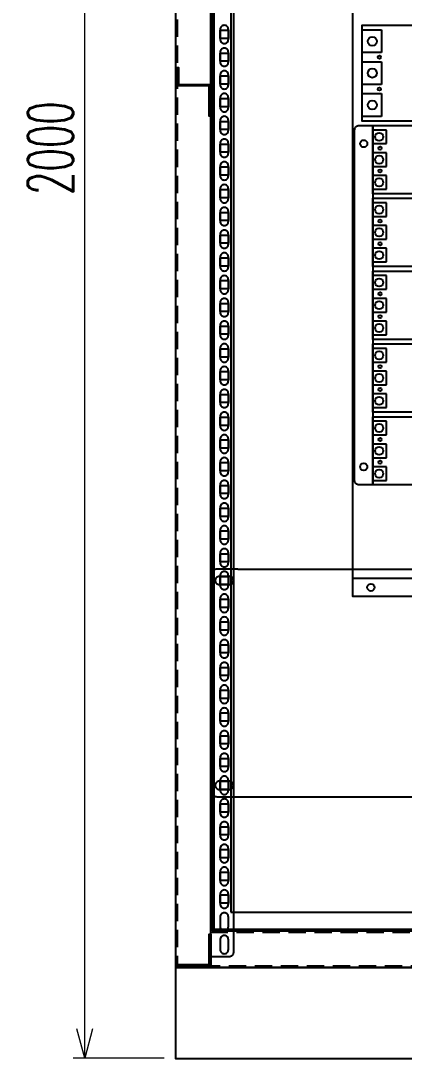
# Model space of a CAD drawing. Header units: millimetres. Extents: x 173893 to 258446, y -176540 to -123824.
# Drawn here: x 187391 to 187813, y -152545 to -151404 of the extents above; entities that cross this region are included whole.
import ezdxf

# ---------------------------------------------------------------- set-up
doc = ezdxf.new("R2010")
doc.units = ezdxf.units.MM
doc.header["$LTSCALE"] = 3
doc.linetypes.add('HIDDEN', pattern=[9.525, 6.35, -3.175])
doc.layers.add('@.VISIBLE', color=7, linetype='Continuous')
doc.layers.add('dim', color=7, linetype='Continuous')
doc.styles.add('Ann_w01', font='romans.shx', dxfattribs={"width": 0.6, "bigfont": 'chineset.shx'})
doc.dimstyles.new('Dim 01_SC25', dxfattribs={"dimscale": 25, "dimtxt": 2, "dimasz": 1.3, "dimexe": 0.5, "dimexo": 0.5, "dimgap": 0.5, "dimtad": 1, "dimdec": 1, "dimzin": 12, "dimdsep": 46, "dimtxsty": 'Ann_w01', "dimblk": 'OPEN30', "dimcen": 1.5, "dimclrd": 6, "dimclre": 6, "dimclrt": 3, "dimadec": 1, "dimazin": 3, "dimtm": 1e-09, "dimtfac": 1, "dimtdec": 1, "dimtix": 1, "dimtmove": 0, "dimatfit": 3, "dimldrblk": 'OPEN30', "dimfxl": 1, "dimtolj": 1, "dimlwd": 0, "dimlwe": 0, "dimarcsym": 0})

# ---------------------------------------------------------------- blocks, each defined once
blk = doc.blocks.new('_Open30')
at = {"color": 0, "linetype": 'ByBlock', "lineweight": -2}
for p, q in [((-1, 0.268), (0, 0)), ((0, 0), (-1, -0.268)), ((0, 0), (-1, 0))]:
    blk.add_line(p, q, dxfattribs=at)
blk = doc.blocks.new('*D165')
at = {"layer": 'Defpoints', "color": 0, "transparency": 16777216}
for p in [(187561.3, -152543.9), (188561.3, -152543.9), (187561.3, -152643.9)]:
    blk.add_point(p, dxfattribs=at)
at = {"layer": 'dim', "color": 6, "lineweight": 0, "transparency": 16777216}
for p, q in [((187561.3, -152556.4), (187561.3, -152656.4)), ((188561.3, -152556.4), (188561.3, -152656.4)), ((188528.8, -152643.9), (187593.8, -152643.9))]:
    blk.add_line(p, q, dxfattribs=at)
at = {"layer": 'dim', "color": 6, "lineweight": 0, "transparency": 16777216, "xscale": 32.5, "yscale": 32.5, "zscale": 32.5, "rotation": 180}
blk.add_blockref('_Open30', (187561.3, -152643.9), dxfattribs=at)
at = {"layer": 'dim', "color": 6, "lineweight": 0, "transparency": 16777216, "xscale": 32.5, "yscale": 32.5, "zscale": 32.5}
blk.add_blockref('_Open30', (188561.3, -152643.9), dxfattribs=at)
at = {"layer": 'dim', "color": 3, "transparency": 16777216, "insert": (188061.3, -152606.4), "char_height": 50, "attachment_point": 5, "style": 'Ann_w01'}
blk.add_mtext('\\A1;1000', dxfattribs=at)
blk = doc.blocks.new('*D166')
at = {"layer": 'Defpoints', "color": 0, "transparency": 16777216}
for p in [(187461.3, -150543.9), (187561.3, -150543.9), (187561.3, -152543.9)]:
    blk.add_point(p, dxfattribs=at)
at = {"layer": 'dim', "color": 6, "lineweight": 0, "transparency": 16777216}
for p, q in [((187548.8, -150543.9), (187448.8, -150543.9)), ((187461.3, -152511.4), (187461.3, -150576.4)), ((187548.8, -152543.9), (187448.8, -152543.9))]:
    blk.add_line(p, q, dxfattribs=at)
at = {"layer": 'dim', "color": 6, "lineweight": 0, "transparency": 16777216, "xscale": 32.5, "yscale": 32.5, "zscale": 32.5}
for p, rotation in [((187461.3, -150543.9), 90), ((187461.3, -152543.9), 270)]:
    blk.add_blockref('_Open30', p, dxfattribs=dict(at, rotation=rotation))
at = {"layer": 'dim', "color": 3, "transparency": 16777216, "insert": (187423.8, -151543.9), "char_height": 50, "attachment_point": 5, "rotation": 90, "style": 'Ann_w01'}
blk.add_mtext('\\A1;2000', dxfattribs=at)
blk = doc.blocks.new('Oval 20x9')
at = {"layer": '@.VISIBLE', "color": 2}
blk.add_lwpolyline([(-5.5, -4.5), (5.5, -4.5, 0.414214), (10, 0), (10, 0, 0.414214), (5.5, 4.5), (-5.5, 4.5, 0.414214), (-10, 0), (-10, 0, 0.414214)], format="xyb", close=True, dxfattribs=at)

msp = doc.modelspace()

# ---------------------------------------------------------------- linework, layer by layer
for points in [[(187561.33, -152443.95), (188561.33, -152443.95), (188561.33, -150543.95), (187561.33, -150543.95)], [(187601.33, -152403.95), (188521.33, -152403.95), (188521.33, -150583.95), (187601.33, -150583.95)], [(187610.33, -151414.45), (187619.33, -151414.45), (187619.33, -151423.45), (187610.33, -151423.45)], [(187610.33, -151439.45), (187619.33, -151439.45), (187619.33, -151448.45), (187610.33, -151448.45)], [(187610.33, -151464.45), (187619.33, -151464.45), (187619.33, -151473.45), (187610.33, -151473.45)], [(187610.33, -151489.45), (187619.33, -151489.45), (187619.33, -151498.45), (187610.33, -151498.45)], [(187610.33, -151514.45), (187619.33, -151514.45), (187619.33, -151523.45), (187610.33, -151523.45)], [(187610.33, -151539.45), (187619.33, -151539.45), (187619.33, -151548.45), (187610.33, -151548.45)], [(187610.33, -151564.45), (187619.33, -151564.45), (187619.33, -151573.45), (187610.33, -151573.45)], [(187610.33, -151589.45), (187619.33, -151589.45), (187619.33, -151598.45), (187610.33, -151598.45)], [(187610.33, -151614.45), (187619.33, -151614.45), (187619.33, -151623.45), (187610.33, -151623.45)], [(187610.33, -151639.45), (187619.33, -151639.45), (187619.33, -151648.45), (187610.33, -151648.45)], [(187610.33, -151664.45), (187619.33, -151664.45), (187619.33, -151673.45), (187610.33, -151673.45)], [(187610.33, -151689.45), (187619.33, -151689.45), (187619.33, -151698.45), (187610.33, -151698.45)], [(187610.33, -151714.45), (187619.33, -151714.45), (187619.33, -151723.45), (187610.33, -151723.45)], [(187610.33, -151739.45), (187619.33, -151739.45), (187619.33, -151748.45), (187610.33, -151748.45)], [(187610.33, -151764.45), (187619.33, -151764.45), (187619.33, -151773.45), (187610.33, -151773.45)], [(187610.33, -151789.45), (187619.33, -151789.45), (187619.33, -151798.45), (187610.33, -151798.45)], [(187610.33, -151814.45), (187619.33, -151814.45), (187619.33, -151823.45), (187610.33, -151823.45)], [(187610.33, -151839.45), (187619.33, -151839.45), (187619.33, -151848.45), (187610.33, -151848.45)], [(187610.33, -151864.45), (187619.33, -151864.45), (187619.33, -151873.45), (187610.33, -151873.45)], [(187610.33, -151889.45), (187619.33, -151889.45), (187619.33, -151898.45), (187610.33, -151898.45)], [(187610.33, -151914.45), (187619.33, -151914.45), (187619.33, -151923.45), (187610.33, -151923.45)], [(187610.33, -151939.45), (187619.33, -151939.45), (187619.33, -151948.45), (187610.33, -151948.45)], [(187610.33, -151964.45), (187619.33, -151964.45), (187619.33, -151973.45), (187610.33, -151973.45)], [(187610.33, -151989.45), (187619.33, -151989.45), (187619.33, -151998.45), (187610.33, -151998.45)], [(187610.33, -152014.45), (187619.33, -152014.45), (187619.33, -152023.45), (187610.33, -152023.45)], [(187610.33, -152039.45), (187619.33, -152039.45), (187619.33, -152048.45), (187610.33, -152048.45)], [(187610.33, -152064.45), (187619.33, -152064.45), (187619.33, -152073.45), (187610.33, -152073.45)], [(187610.33, -152089.45), (187619.33, -152089.45), (187619.33, -152098.45), (187610.33, -152098.45)], [(187610.33, -152114.45), (187619.33, -152114.45), (187619.33, -152123.45), (187610.33, -152123.45)], [(187610.33, -152139.45), (187619.33, -152139.45), (187619.33, -152148.45), (187610.33, -152148.45)], [(187610.33, -152164.45), (187619.33, -152164.45), (187619.33, -152173.45), (187610.33, -152173.45)], [(187610.33, -152189.45), (187619.33, -152189.45), (187619.33, -152198.45), (187610.33, -152198.45)], [(187610.33, -152214.45), (187619.33, -152214.45), (187619.33, -152223.45), (187610.33, -152223.45)], [(187610.33, -152239.45), (187619.33, -152239.45), (187619.33, -152248.45), (187610.33, -152248.45)], [(187610.33, -152264.45), (187619.33, -152264.45), (187619.33, -152273.45), (187610.33, -152273.45)], [(187610.33, -152289.45), (187619.33, -152289.45), (187619.33, -152298.45), (187610.33, -152298.45)], [(187610.33, -152314.45), (187619.33, -152314.45), (187619.33, -152323.45), (187610.33, -152323.45)], [(187610.33, -152339.45), (187619.33, -152339.45), (187619.33, -152348.45), (187610.33, -152348.45)], [(187610.33, -152364.45), (187619.33, -152364.45), (187619.33, -152373.45), (187610.33, -152373.45)], [(188561.33, -152443.95), (187561.33, -152443.95), (187561.33, -152543.95), (188561.33, -152543.95)]]:
    msp.add_lwpolyline(points, close=True)
at = {"linetype": 'HIDDEN'}
for points in [[(187562.83, -152442.45), (188559.83, -152442.45), (188559.83, -150545.45), (187562.83, -150545.45)], [(187599.83, -152405.45), (188522.83, -152405.45), (188522.83, -150582.45), (187599.83, -150582.45)]]:
    msp.add_lwpolyline(points, close=True, dxfattribs=at)
at = {"color": 151}
for points in [[(187599.83, -150555.45), (187619.83, -150555.45, -0.4142136), (187624.83, -150560.45), (187624.83, -152427.45, -0.4142136), (187619.83, -152432.45), (187599.83, -152432.45)], [(187610.33, -151413.45), (187610.33, -151424.45, 0.4142136), (187614.83, -151428.95), (187614.83, -151428.95, 0.4142136), (187619.33, -151424.45), (187619.33, -151413.45, 0.4142136), (187614.83, -151408.95), (187614.83, -151408.95, 0.4142136)], [(187610.33, -151438.45), (187610.33, -151449.45, 0.4142136), (187614.83, -151453.95), (187614.83, -151453.95, 0.4142136), (187619.33, -151449.45), (187619.33, -151438.45, 0.4142136), (187614.83, -151433.95), (187614.83, -151433.95, 0.4142136)], [(187610.33, -151463.45), (187610.33, -151474.45, 0.4142136), (187614.83, -151478.95), (187614.83, -151478.95, 0.4142136), (187619.33, -151474.45), (187619.33, -151463.45, 0.4142136), (187614.83, -151458.95), (187614.83, -151458.95, 0.4142136)], [(187610.33, -151488.45), (187610.33, -151499.45, 0.4142136), (187614.83, -151503.95), (187614.83, -151503.95, 0.4142136), (187619.33, -151499.45), (187619.33, -151488.45, 0.4142136), (187614.83, -151483.95), (187614.83, -151483.95, 0.4142136)], [(187610.33, -151513.45), (187610.33, -151524.45, 0.4142136), (187614.83, -151528.95), (187614.83, -151528.95, 0.4142136), (187619.33, -151524.45), (187619.33, -151513.45, 0.4142136), (187614.83, -151508.95), (187614.83, -151508.95, 0.4142136)], [(187610.33, -151538.45), (187610.33, -151549.45, 0.4142136), (187614.83, -151553.95), (187614.83, -151553.95, 0.4142136), (187619.33, -151549.45), (187619.33, -151538.45, 0.4142136), (187614.83, -151533.95), (187614.83, -151533.95, 0.4142136)], [(187610.33, -151563.45), (187610.33, -151574.45, 0.4142136), (187614.83, -151578.95), (187614.83, -151578.95, 0.4142136), (187619.33, -151574.45), (187619.33, -151563.45, 0.4142136), (187614.83, -151558.95), (187614.83, -151558.95, 0.4142136)], [(187610.33, -151588.45), (187610.33, -151599.45, 0.4142136), (187614.83, -151603.95), (187614.83, -151603.95, 0.4142136), (187619.33, -151599.45), (187619.33, -151588.45, 0.4142136), (187614.83, -151583.95), (187614.83, -151583.95, 0.4142136)], [(187610.33, -151613.45), (187610.33, -151624.45, 0.4142136), (187614.83, -151628.95), (187614.83, -151628.95, 0.4142136), (187619.33, -151624.45), (187619.33, -151613.45, 0.4142136), (187614.83, -151608.95), (187614.83, -151608.95, 0.4142136)], [(187610.33, -151638.45), (187610.33, -151649.45, 0.4142136), (187614.83, -151653.95), (187614.83, -151653.95, 0.4142136), (187619.33, -151649.45), (187619.33, -151638.45, 0.4142136), (187614.83, -151633.95), (187614.83, -151633.95, 0.4142136)], [(187610.33, -151663.45), (187610.33, -151674.45, 0.4142136), (187614.83, -151678.95), (187614.83, -151678.95, 0.4142136), (187619.33, -151674.45), (187619.33, -151663.45, 0.4142136), (187614.83, -151658.95), (187614.83, -151658.95, 0.4142136)], [(187610.33, -151688.45), (187610.33, -151699.45, 0.4142136), (187614.83, -151703.95), (187614.83, -151703.95, 0.4142136), (187619.33, -151699.45), (187619.33, -151688.45, 0.4142136), (187614.83, -151683.95), (187614.83, -151683.95, 0.4142136)], [(187610.33, -151713.45), (187610.33, -151724.45, 0.4142136), (187614.83, -151728.95), (187614.83, -151728.95, 0.4142136), (187619.33, -151724.45), (187619.33, -151713.45, 0.4142136), (187614.83, -151708.95), (187614.83, -151708.95, 0.4142136)], [(187610.33, -151738.45), (187610.33, -151749.45, 0.4142136), (187614.83, -151753.95), (187614.83, -151753.95, 0.4142136), (187619.33, -151749.45), (187619.33, -151738.45, 0.4142136), (187614.83, -151733.95), (187614.83, -151733.95, 0.4142136)], [(187610.33, -151763.45), (187610.33, -151774.45, 0.4142136), (187614.83, -151778.95), (187614.83, -151778.95, 0.4142136), (187619.33, -151774.45), (187619.33, -151763.45, 0.4142136), (187614.83, -151758.95), (187614.83, -151758.95, 0.4142136)], [(187610.33, -151788.45), (187610.33, -151799.45, 0.4142136), (187614.83, -151803.95), (187614.83, -151803.95, 0.4142136), (187619.33, -151799.45), (187619.33, -151788.45, 0.4142136), (187614.83, -151783.95), (187614.83, -151783.95, 0.4142136)], [(187610.33, -151813.45), (187610.33, -151824.45, 0.4142136), (187614.83, -151828.95), (187614.83, -151828.95, 0.4142136), (187619.33, -151824.45), (187619.33, -151813.45, 0.4142136), (187614.83, -151808.95), (187614.83, -151808.95, 0.4142136)], [(187610.33, -151838.45), (187610.33, -151849.45, 0.4142136), (187614.83, -151853.95), (187614.83, -151853.95, 0.4142136), (187619.33, -151849.45), (187619.33, -151838.45, 0.4142136), (187614.83, -151833.95), (187614.83, -151833.95, 0.4142136)], [(187610.33, -151863.45), (187610.33, -151874.45, 0.4142136), (187614.83, -151878.95), (187614.83, -151878.95, 0.4142136), (187619.33, -151874.45), (187619.33, -151863.45, 0.4142136), (187614.83, -151858.95), (187614.83, -151858.95, 0.4142136)], [(187610.33, -151888.45), (187610.33, -151899.45, 0.4142136), (187614.83, -151903.95), (187614.83, -151903.95, 0.4142136), (187619.33, -151899.45), (187619.33, -151888.45, 0.4142136), (187614.83, -151883.95), (187614.83, -151883.95, 0.4142136)], [(187610.33, -151913.45), (187610.33, -151924.45, 0.4142136), (187614.83, -151928.95), (187614.83, -151928.95, 0.4142136), (187619.33, -151924.45), (187619.33, -151913.45, 0.4142136), (187614.83, -151908.95), (187614.83, -151908.95, 0.4142136)], [(187610.33, -151938.45), (187610.33, -151949.45, 0.4142136), (187614.83, -151953.95), (187614.83, -151953.95, 0.4142136), (187619.33, -151949.45), (187619.33, -151938.45, 0.4142136), (187614.83, -151933.95), (187614.83, -151933.95, 0.4142136)], [(187610.33, -151963.45), (187610.33, -151974.45, 0.4142136), (187614.83, -151978.95), (187614.83, -151978.95, 0.4142136), (187619.33, -151974.45), (187619.33, -151963.45, 0.4142136), (187614.83, -151958.95), (187614.83, -151958.95, 0.4142136)], [(187610.33, -151988.45), (187610.33, -151999.45, 0.4142136), (187614.83, -152003.95), (187614.83, -152003.95, 0.4142136), (187619.33, -151999.45), (187619.33, -151988.45, 0.4142136), (187614.83, -151983.95), (187614.83, -151983.95, 0.4142136)], [(187610.33, -152013.45), (187610.33, -152024.45, 0.4142136), (187614.83, -152028.95), (187614.83, -152028.95, 0.4142136), (187619.33, -152024.45), (187619.33, -152013.45, 0.4142136), (187614.83, -152008.95), (187614.83, -152008.95, 0.4142136)], [(187610.33, -152038.45), (187610.33, -152049.45, 0.4142136), (187614.83, -152053.95), (187614.83, -152053.95, 0.4142136), (187619.33, -152049.45), (187619.33, -152038.45, 0.4142136), (187614.83, -152033.95), (187614.83, -152033.95, 0.4142136)], [(187610.33, -152063.45), (187610.33, -152074.45, 0.4142136), (187614.83, -152078.95), (187614.83, -152078.95, 0.4142136), (187619.33, -152074.45), (187619.33, -152063.45, 0.4142136), (187614.83, -152058.95), (187614.83, -152058.95, 0.4142136)], [(187610.33, -152088.45), (187610.33, -152099.45, 0.4142136), (187614.83, -152103.95), (187614.83, -152103.95, 0.4142136), (187619.33, -152099.45), (187619.33, -152088.45, 0.4142136), (187614.83, -152083.95), (187614.83, -152083.95, 0.4142136)], [(187610.33, -152113.45), (187610.33, -152124.45, 0.4142136), (187614.83, -152128.95), (187614.83, -152128.95, 0.4142136), (187619.33, -152124.45), (187619.33, -152113.45, 0.4142136), (187614.83, -152108.95), (187614.83, -152108.95, 0.4142136)], [(187610.33, -152138.45), (187610.33, -152149.45, 0.4142136), (187614.83, -152153.95), (187614.83, -152153.95, 0.4142136), (187619.33, -152149.45), (187619.33, -152138.45, 0.4142136), (187614.83, -152133.95), (187614.83, -152133.95, 0.4142136)], [(187610.33, -152163.45), (187610.33, -152174.45, 0.4142136), (187614.83, -152178.95), (187614.83, -152178.95, 0.4142136), (187619.33, -152174.45), (187619.33, -152163.45, 0.4142136), (187614.83, -152158.95), (187614.83, -152158.95, 0.4142136)], [(187610.33, -152188.45), (187610.33, -152199.45, 0.4142136), (187614.83, -152203.95), (187614.83, -152203.95, 0.4142136), (187619.33, -152199.45), (187619.33, -152188.45, 0.4142136), (187614.83, -152183.95), (187614.83, -152183.95, 0.4142136)], [(187610.33, -152213.45), (187610.33, -152224.45, 0.4142136), (187614.83, -152228.95), (187614.83, -152228.95, 0.4142136), (187619.33, -152224.45), (187619.33, -152213.45, 0.4142136), (187614.83, -152208.95), (187614.83, -152208.95, 0.4142136)], [(187610.33, -152238.45), (187610.33, -152249.45, 0.4142136), (187614.83, -152253.95), (187614.83, -152253.95, 0.4142136), (187619.33, -152249.45), (187619.33, -152238.45, 0.4142136), (187614.83, -152233.95), (187614.83, -152233.95, 0.4142136)], [(187610.33, -152263.45), (187610.33, -152274.45, 0.4142136), (187614.83, -152278.95), (187614.83, -152278.95, 0.4142136), (187619.33, -152274.45), (187619.33, -152263.45, 0.4142136), (187614.83, -152258.95), (187614.83, -152258.95, 0.4142136)], [(187610.33, -152288.45), (187610.33, -152299.45, 0.4142136), (187614.83, -152303.95), (187614.83, -152303.95, 0.4142136), (187619.33, -152299.45), (187619.33, -152288.45, 0.4142136), (187614.83, -152283.95), (187614.83, -152283.95, 0.4142136)], [(187610.33, -152313.45), (187610.33, -152324.45, 0.4142136), (187614.83, -152328.95), (187614.83, -152328.95, 0.4142136), (187619.33, -152324.45), (187619.33, -152313.45, 0.4142136), (187614.83, -152308.95), (187614.83, -152308.95, 0.4142136)], [(187610.33, -152338.45), (187610.33, -152349.45, 0.4142136), (187614.83, -152353.95), (187614.83, -152353.95, 0.4142136), (187619.33, -152349.45), (187619.33, -152338.45, 0.4142136), (187614.83, -152333.95), (187614.83, -152333.95, 0.4142136)], [(187610.33, -152363.45), (187610.33, -152374.45, 0.4142136), (187614.83, -152378.95), (187614.83, -152378.95, 0.4142136), (187619.33, -152374.45), (187619.33, -152363.45, 0.4142136), (187614.83, -152358.95), (187614.83, -152358.95, 0.4142136)], [(187610.33, -152388.45), (187610.33, -152399.45, 0.4142136), (187614.83, -152403.95), (187614.83, -152403.95, 0.4142136), (187619.33, -152399.45), (187619.33, -152388.45, 0.4142136), (187614.83, -152383.95), (187614.83, -152383.95, 0.4142136)], [(187610.33, -152413.45), (187610.33, -152424.45, 0.4142136), (187614.83, -152428.95), (187614.83, -152428.95, 0.4142136), (187619.33, -152424.45), (187619.33, -152413.45, 0.4142136), (187614.83, -152408.95), (187614.83, -152408.95, 0.4142136)]]:
    msp.add_lwpolyline(points, format="xyb", close=True, dxfattribs=at)
at = {"color": 6}
for points in [[(187601.83, -152403.45), (188520.83, -152403.45), (188520.83, -150584.45), (187601.83, -150584.45)], [(187603.33, -152401.95), (188519.33, -152401.95), (188519.33, -150585.95), (187603.33, -150585.95)], [(187621.83, -152383.45), (188500.83, -152383.45), (188500.83, -150604.45), (187621.83, -150604.45)]]:
    msp.add_lwpolyline(points, close=True, dxfattribs=at)
at = {"color": 1}
for points in [[(187564.33, -151473.95), (187599.83, -151473.95), (187599.83, -151508.95), (187598.33, -151508.95), (187598.33, -151475.45), (187562.83, -151475.45), (187562.83, -151455.45), (187564.33, -151455.45)], [(187599.83, -152407.45), (187599.83, -152442.45), (187562.83, -152442.45), (187562.83, -152440.95), (187598.33, -152440.95), (187598.33, -152407.45)]]:
    msp.add_lwpolyline(points, close=True, dxfattribs=at)
at = {"layer": '@.VISIBLE'}
for p, q in [((187766.03, -151413.98), (187787.53, -151413.98)), ((187787.53, -151413.98), (187787.53, -151438.98)), ((187787.53, -151438.98), (187766.03, -151438.98)), ((187766.03, -151448.98), (187787.53, -151448.98)), ((187787.53, -151448.98), (187787.53, -151473.98)), ((187787.53, -151473.98), (187766.03, -151473.98)), ((187766.03, -151483.98), (187787.53, -151483.98)), ((187787.53, -151483.98), (187787.53, -151508.98)), ((187787.53, -151508.98), (187766.03, -151508.98)), ((187778.08, -151518.98), (187778.08, -151913.98)), ((187793.08, -151523.98), (187778.08, -151523.98)), ((187793.08, -151538.98), (187793.08, -151523.98)), ((187778.08, -151538.98), (187793.08, -151538.98)), ((187793.08, -151548.98), (187778.08, -151548.98)), ((187793.08, -151563.98), (187793.08, -151548.98)), ((187778.08, -151563.98), (187793.08, -151563.98)), ((187793.08, -151573.98), (187778.08, -151573.98)), ((187793.08, -151588.98), (187793.08, -151573.98)), ((187778.08, -151588.98), (187793.08, -151588.98)), ((187793.08, -151603.98), (187778.08, -151603.98)), ((187793.08, -151618.98), (187793.08, -151603.98)), ((187778.08, -151618.98), (187793.08, -151618.98)), ((187793.08, -151628.98), (187778.08, -151628.98)), ((187793.08, -151643.98), (187793.08, -151628.98)), ((187778.08, -151643.98), (187793.08, -151643.98)), ((187793.08, -151653.98), (187778.08, -151653.98)), ((187793.08, -151668.98), (187793.08, -151653.98)), ((187778.08, -151668.98), (187793.08, -151668.98)), ((187793.08, -151683.98), (187778.08, -151683.98)), ((187793.08, -151698.98), (187793.08, -151683.98)), ((187778.08, -151698.98), (187793.08, -151698.98)), ((187793.08, -151708.98), (187778.08, -151708.98)), ((187793.08, -151723.98), (187793.08, -151708.98)), ((187778.08, -151723.98), (187793.08, -151723.98)), ((187793.08, -151733.98), (187778.08, -151733.98)), ((187793.08, -151748.98), (187793.08, -151733.98)), ((187778.08, -151748.98), (187793.08, -151748.98)), ((187793.08, -151763.98), (187778.08, -151763.98)), ((187793.08, -151778.98), (187793.08, -151763.98)), ((187778.08, -151778.98), (187793.08, -151778.98)), ((187793.08, -151788.98), (187778.08, -151788.98)), ((187793.08, -151803.98), (187793.08, -151788.98)), ((187778.08, -151803.98), (187793.08, -151803.98)), ((187793.08, -151813.98), (187778.08, -151813.98)), ((187793.08, -151828.98), (187793.08, -151813.98)), ((187778.08, -151828.98), (187793.08, -151828.98)), ((187793.08, -151843.98), (187778.08, -151843.98)), ((187793.08, -151858.98), (187793.08, -151843.98)), ((187778.08, -151858.98), (187793.08, -151858.98)), ((187793.08, -151868.98), (187778.08, -151868.98)), ((187793.08, -151883.98), (187793.08, -151868.98)), ((187778.08, -151883.98), (187793.08, -151883.98)), ((187793.08, -151893.98), (187778.08, -151893.98)), ((187793.08, -151908.98), (187793.08, -151893.98)), ((187778.08, -151908.98), (187793.08, -151908.98)), ((187629.83, -152006.45), (188492.83, -152006.45)), ((187756.03, -152016.48), (187931.03, -152016.48)), ((187629.83, -152256.45), (188492.83, -152256.45))]:
    msp.add_line(p, q, dxfattribs=at)
for points in [[(187756.03, -151339.98), (187931.03, -151339.98), (187931.03, -152036.48), (187756.03, -152036.48)], [(187931.03, -151408.98), (187766.03, -151408.98), (187766.03, -151513.98), (187931.03, -151513.98)], [(187778.08, -151593.98), (187778.08, -151518.98), (187908.08, -151518.98), (187908.08, -151593.98)], [(187778.08, -151673.98), (187778.08, -151598.98), (187908.08, -151598.98), (187908.08, -151673.98)], [(187778.08, -151753.98), (187778.08, -151678.98), (187908.08, -151678.98), (187908.08, -151753.98)], [(187778.08, -151833.98), (187778.08, -151758.98), (187908.08, -151758.98), (187908.08, -151833.98)], [(187778.08, -151913.98), (187778.08, -151838.98), (187908.08, -151838.98), (187908.08, -151913.98)]]:
    msp.add_lwpolyline(points, close=True, dxfattribs=at)
msp.add_lwpolyline([(187928.08, -151523.98), (187928.08, -151908.98, -0.4142136), (187923.08, -151913.98), (187763.08, -151913.98, -0.4142136), (187758.08, -151908.98), (187758.08, -151523.98, -0.4142136), (187763.08, -151518.98), (187923.08, -151518.98, -0.4142136)], format="xyb", close=True, dxfattribs=at)
msp.add_lwpolyline([(187629.83, -152006.45), (187606.83, -152006.45, 0.4142136), (187601.83, -152011.45), (187601.83, -152251.45, 0.4142136), (187606.83, -152256.45), (187629.83, -152256.45)], format="xyb", dxfattribs=at)
for centre, radius in [((187777.53, -151426.48), 5), ((187785.28, -151443.98), 1.75), ((187777.53, -151461.48), 5), ((187785.28, -151478.98), 1.75), ((187777.53, -151496.48), 5), ((187785.08, -151531.48), 4.5), ((187786.08, -151543.98), 1.75), ((187785.08, -151556.48), 4.5), ((187786.08, -151568.98), 1.75), ((187785.08, -151581.48), 4.5), ((187785.08, -151611.48), 4.5), ((187786.08, -151623.98), 1.75), ((187785.08, -151636.48), 4.5), ((187786.08, -151648.98), 1.75), ((187785.08, -151661.48), 4.5), ((187785.08, -151691.48), 4.5), ((187786.08, -151703.98), 1.75), ((187785.08, -151716.48), 4.5), ((187786.08, -151728.98), 1.75), ((187785.08, -151741.48), 4.5), ((187785.08, -151771.48), 4.5), ((187786.08, -151783.98), 1.75), ((187785.08, -151796.48), 4.5), ((187786.08, -151808.98), 1.75), ((187785.08, -151821.48), 4.5), ((187785.08, -151851.48), 4.5), ((187786.08, -151863.98), 1.75), ((187785.08, -151876.48), 4.5), ((187786.08, -151888.98), 1.75), ((187785.08, -151901.48), 4.5)]:
    msp.add_circle(centre, radius, dxfattribs=at)
at = {"layer": '@.VISIBLE', "color": 2}
for centre in [(187768.08, -151538.98), (187768.08, -151893.98), (187776.03, -152026.48)]:
    msp.add_circle(centre, 4, dxfattribs=at)

# ---------------------------------------------------------------- block references
at = {"layer": '@.VISIBLE'}
for p in [(187614.83, -152018.95), (187614.83, -152243.95)]:
    msp.add_blockref('Oval 20x9', p, dxfattribs=at)

# ---------------------------------------------------------------- dimensions: what is measured, and where the dimension line sits
at = {"layer": 'dim'}
dim = msp.add_linear_dim(base=(187461.33, -150543.95), p1=(187561.33, -152543.95), p2=(187561.33, -150543.95), angle=90, dimstyle='Dim 01_SC25', dxfattribs=at)
dim.commit()
dim.dimension.update_dxf_attribs({"geometry": '*D166', "text_midpoint": (187423.83, -151543.95)})
dim = msp.add_linear_dim(base=(187561.33, -152643.95), p1=(188561.33, -152543.95), p2=(187561.33, -152543.95), dimstyle='Dim 01_SC25', dxfattribs=at)
dim.commit()
dim.dimension.update_dxf_attribs({"geometry": '*D165', "text_midpoint": (188061.33, -152606.45)})

doc.saveas('drawing.dxf')
